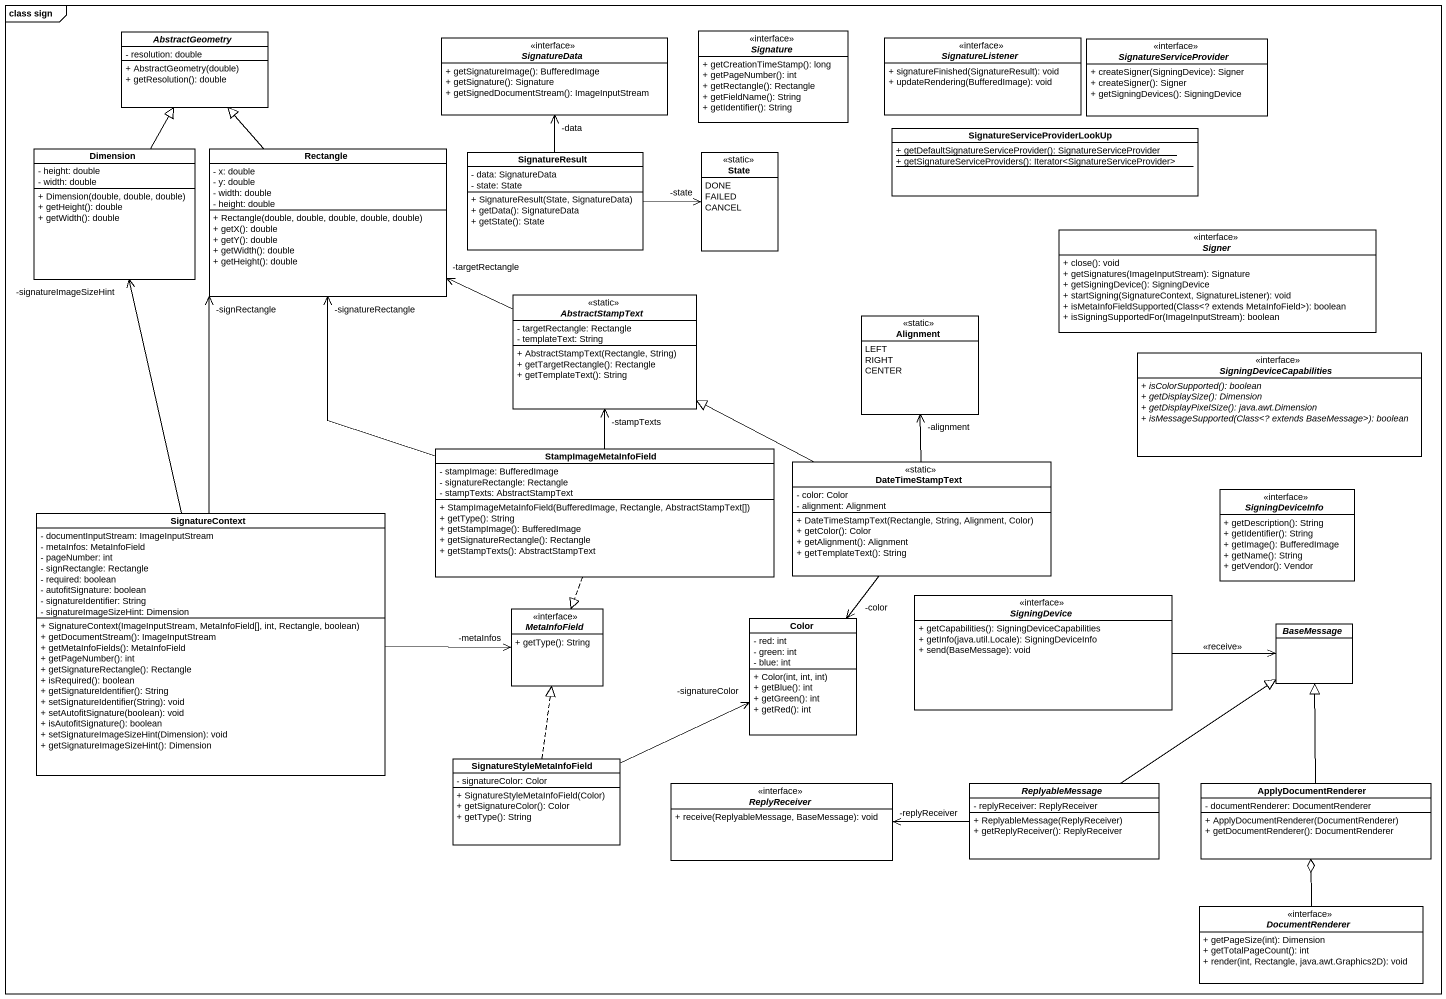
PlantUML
@startuml
mainframe class sign
hide circle
hide empty members
skinparam classAttributeIconSize 0
abstract class AbstractGeometry {
  - resolution: double
  + AbstractGeometry(double)
  + getResolution(): double
}
interface SignatureData <<interface>> {
  + getSignatureImage(): BufferedImage
  + getSignature(): Signature
  + getSignedDocumentStream(): ImageInputStream
}
interface Signature <<interface>> {
  + getCreationTimeStamp(): long
  + getPageNumber(): int
  + getRectangle(): Rectangle
  + getFieldName(): String
  + getIdentifier(): String
}
interface SignatureListener <<interface>> {
  + signatureFinished(SignatureResult): void
  + updateRendering(BufferedImage): void
}
interface SignatureServiceProvider <<interface>> {
  + createSigner(SigningDevice): Signer
  + createSigner(): Signer
  + getSigningDevices(): SigningDevice
}
class Dimension {
  - height: double
  - width: double
  + Dimension(double, double, double)
  + getHeight(): double
  + getWidth(): double
}
class "Rectangle" as Rectangle_ {
  - x: double
  - y: double
  - width: double
  - height: double
  + Rectangle(double, double, double, double, double)
  + getX(): double
  + getY(): double
  + getWidth(): double
  + getHeight(): double
}
class SignatureResult {
  - data: SignatureData
  - state: State
  + SignatureResult(State, SignatureData)
  + getData(): SignatureData
  + getState(): State
}
class "State" as State_ <<static>> {
  DONE
  FAILED
  CANCEL
}
class "SignatureServiceProviderLookUp" as SignatureServiceProviderLook {
  {static} + getDefaultSignatureServiceProvider(): SignatureServiceProvider
  {static} + getSignatureServiceProviders(): Iterator<SignatureServiceProvider>
}
interface Signer <<interface>> {
  + close(): void
  + getSignatures(ImageInputStream): Signature
  + getSigningDevice(): SigningDevice
  + startSigning(SignatureContext, SignatureListener): void
  + isMetaInfoFieldSupported(Class<? extends MetaInfoField>): boolean
  + isSigningSupportedFor(ImageInputStream): boolean
}
abstract class AbstractStampText <<static>> {
  - targetRectangle: Rectangle
  - templateText: String
  + AbstractStampText(Rectangle, String)
  + getTargetRectangle(): Rectangle
  + getTemplateText(): String
}
class Alignment <<static>> {
  LEFT
  RIGHT
  CENTER
}
interface SigningDeviceCapabilities <<interface>> {
  {abstract} + isColorSupported(): boolean
  {abstract} + getDisplaySize(): Dimension
  {abstract} + getDisplayPixelSize(): java.awt.Dimension
  {abstract} + isMessageSupported(Class<? extends BaseMessage>): boolean
}
class StampImageMetaInfoField {
  - stampImage: BufferedImage
  - signatureRectangle: Rectangle
  - stampTexts: AbstractStampText
  + StampImageMetaInfoField(BufferedImage, Rectangle, AbstractStampText[])
  + getType(): String
  + getStampImage(): BufferedImage
  + getSignatureRectangle(): Rectangle
  + getStampTexts(): AbstractStampText
}
class DateTimeStampText <<static>> {
  - color: Color
  - alignment: Alignment
  + DateTimeStampText(Rectangle, String, Alignment, Color)
  + getColor(): Color
  + getAlignment(): Alignment
  + getTemplateText(): String
}
interface SigningDeviceInfo <<interface>> {
  + getDescription(): String
  + getIdentifier(): String
  + getImage(): BufferedImage
  + getName(): String
  + getVendor(): Vendor
}
class SignatureContext {
  - documentInputStream: ImageInputStream
  - metaInfos: MetaInfoField
  - pageNumber: int
  - signRectangle: Rectangle
  - required: boolean
  - autofitSignature: boolean
  - signatureIdentifier: String
  - signatureImageSizeHint: Dimension
  + SignatureContext(ImageInputStream, MetaInfoField[], int, Rectangle, boolean)
  + getDocumentStream(): ImageInputStream
  + getMetaInfoFields(): MetaInfoField
  + getPageNumber(): int
  + getSignatureRectangle(): Rectangle
  + isRequired(): boolean
  + getSignatureIdentifier(): String
  + setSignatureIdentifier(String): void
  + setAutofitSignature(boolean): void
  + isAutofitSignature(): boolean
  + setSignatureImageSizeHint(Dimension): void
  + getSignatureImageSizeHint(): Dimension
}
interface MetaInfoField <<interface>> {
  + getType(): String
}
class Color {
  - red: int
  - green: int
  - blue: int
  + Color(int, int, int)
  + getBlue(): int
  + getGreen(): int
  + getRed(): int
}
interface SigningDevice <<interface>> {
  + getCapabilities(): SigningDeviceCapabilities
  + getInfo(java.util.Locale): SigningDeviceInfo
  + send(BaseMessage): void
}
abstract class BaseMessage
class SignatureStyleMetaInfoField {
  - signatureColor: Color
  + SignatureStyleMetaInfoField(Color)
  + getSignatureColor(): Color
  + getType(): String
}
interface ReplyReceiver <<interface>> {
  + receive(ReplyableMessage, BaseMessage): void
}
abstract class ReplyableMessage {
  - replyReceiver: ReplyReceiver
  + ReplyableMessage(ReplyReceiver)
  + getReplyReceiver(): ReplyReceiver
}
class ApplyDocumentRenderer {
  - documentRenderer: DocumentRenderer
  + ApplyDocumentRenderer(DocumentRenderer)
  + getDocumentRenderer(): DocumentRenderer
}
interface DocumentRenderer <<interface>> {
  + getPageSize(int): Dimension
  + getTotalPageCount(): int
  + render(int, Rectangle, java.awt.Graphics2D): void
}
Dimension -up-|> AbstractGeometry
Rectangle_ -up-|> AbstractGeometry
SignatureResult -up-> "-data" SignatureData
SignatureResult -right-> "-state" State_
AbstractStampText -left-> "-targetRectangle" Rectangle_
StampImageMetaInfoField -up-> "-signatureRectangle" Rectangle_
StampImageMetaInfoField -up-> "-stampTexts" AbstractStampText
StampImageMetaInfoField ..|> MetaInfoField
DateTimeStampText -left-|> AbstractStampText
DateTimeStampText -up-> "-alignment" Alignment
DateTimeStampText --> "-color" Color
SignatureContext -up-> "-signatureImageSizeHint" Dimension
SignatureContext -up-> "-signRectangle" Rectangle_
SignatureContext -right-> "-metaInfos" MetaInfoField
SigningDevice -right-> BaseMessage : <<receive>>
SignatureStyleMetaInfoField .up.|> MetaInfoField
SignatureStyleMetaInfoField -right-> "-signatureColor" Color
ReplyableMessage -up-|> BaseMessage
ReplyableMessage -left-> "-replyReceiver" ReplyReceiver
ApplyDocumentRenderer -up-|> BaseMessage
ApplyDocumentRenderer o-- DocumentRenderer
@enduml
